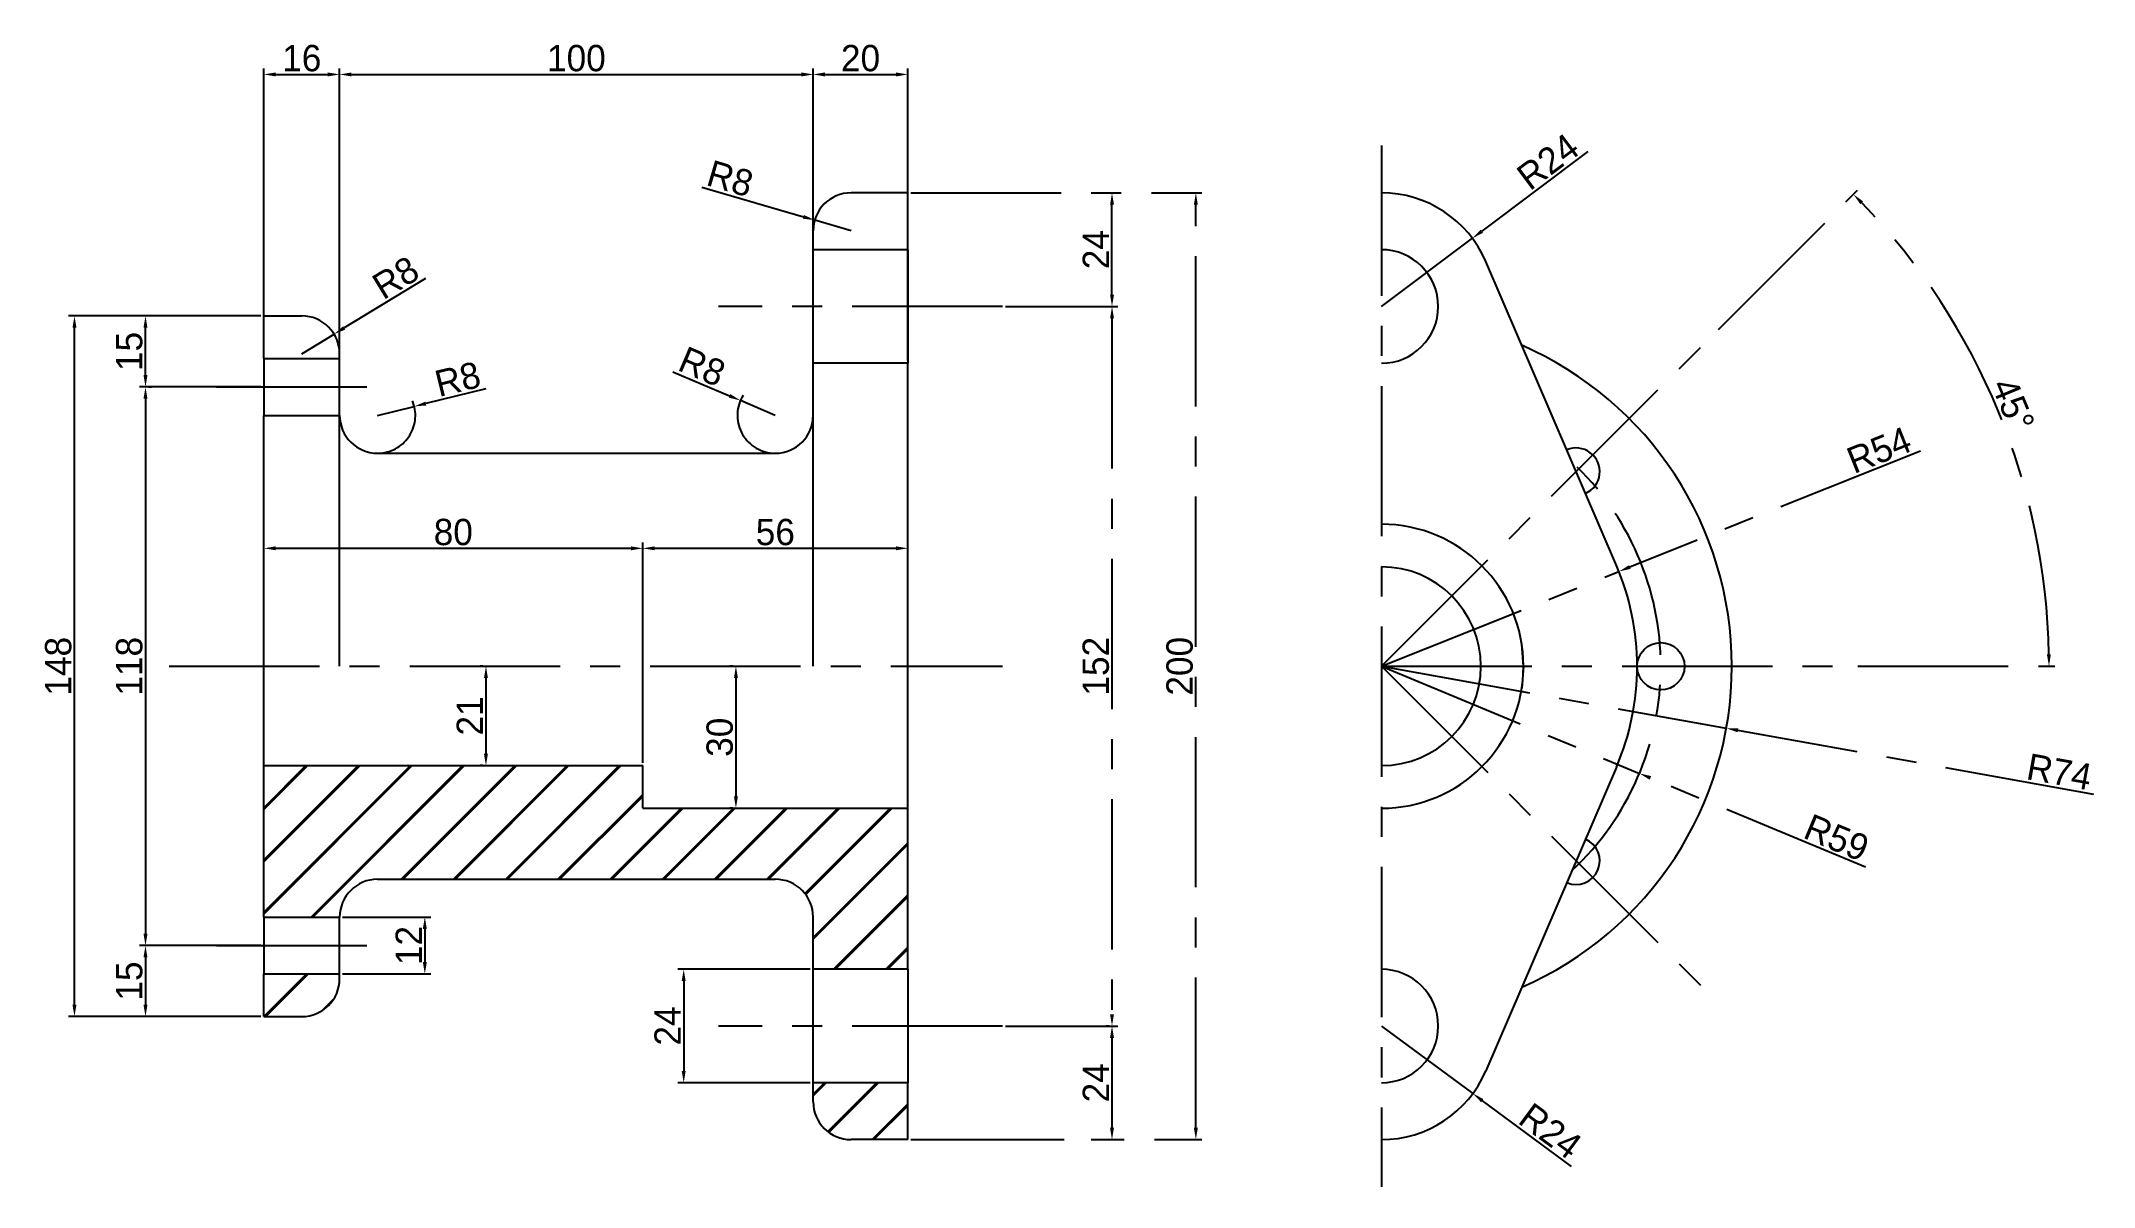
# Model space of a CAD drawing. Header units: millimetres. Extents: x 3 to 436, y 14 to 256.
import ezdxf

# ---------------------------------------------------------------- set-up
doc = ezdxf.new("R2010")
doc.units = ezdxf.units.MM
doc.linetypes.add('CENTER', pattern=[50.8, 31.75, -6.35, 6.35, -6.35])
doc.layers.add('Layer1', color=10, linetype='CENTER')
doc.dimstyles.new('ISO-25', dxfattribs={"dimtxt": 5.56, "dimasz": 2.5, "dimexe": 1.25, "dimexo": 0.625, "dimtad": 1, "dimtxsty": 'Standard', "dimcen": 2.5, "dimclrd": 6, "dimclre": 6, "dimclrt": 6, "dimadec": 0, "dimazin": 0, "dimtfac": 1, "dimtmove": 0, "dimatfit": 3, "dimfxl": 1, "dimarcsym": 0})

# ---------------------------------------------------------------- blocks, each defined once
blk = doc.blocks.new('*D2')
at = {"color": 6, "lineweight": -2}
for p, q in [((49.38, 198), (8.75, 198)), ((10, 52.5), (10, 195.5)), ((49.38, 50), (8.75, 50))]:
    blk.add_line(p, q, dxfattribs=at)
at = {"color": 6}
for points in [[(9.58, 195.5), (10.42, 195.5), (10, 198)], [(9.58, 52.5), (10.42, 52.5), (10, 50)]]:
    blk.add_solid(points, dxfattribs=at)
at = {"layer": 'Defpoints', "color": 0}
for p in [(10, 198), (50, 198), (50, 50)]:
    blk.add_point(p, dxfattribs=at)
at = {"color": 6, "insert": (6.59, 124), "char_height": 5.56, "attachment_point": 5, "rotation": 90}
blk.add_mtext('148', dxfattribs=at)
blk = doc.blocks.new('*D7')
at = {"color": 6, "lineweight": -2}
for p, q in [((49.38, 65), (23.75, 65)), ((25, 62.5), (25, 52.5)), ((49.38, 50), (23.75, 50))]:
    blk.add_line(p, q, dxfattribs=at)
at = {"color": 6}
for points in [[(24.58, 62.5), (25.42, 62.5), (25, 65)], [(24.58, 52.5), (25.42, 52.5), (25, 50)]]:
    blk.add_solid(points, dxfattribs=at)
at = {"layer": 'Defpoints', "color": 0}
for p in [(50, 65), (25, 50), (50, 50)]:
    blk.add_point(p, dxfattribs=at)
at = {"color": 6, "insert": (21.59, 57.5), "char_height": 5.56, "attachment_point": 5, "rotation": 90}
blk.add_mtext('15', dxfattribs=at)
blk = doc.blocks.new('*D8')
at = {"color": 6, "lineweight": -2}
for p, q in [((49.38, 198), (23.75, 198)), ((25, 185.5), (25, 195.5)), ((49.38, 183), (23.75, 183))]:
    blk.add_line(p, q, dxfattribs=at)
at = {"color": 6}
for points in [[(24.58, 195.5), (25.42, 195.5), (25, 198)], [(24.58, 185.5), (25.42, 185.5), (25, 183)]]:
    blk.add_solid(points, dxfattribs=at)
at = {"layer": 'Defpoints', "color": 0}
for p in [(25, 198), (50, 198), (50, 183)]:
    blk.add_point(p, dxfattribs=at)
at = {"color": 6, "insert": (21.59, 190.5), "char_height": 5.56, "attachment_point": 5, "rotation": 90}
blk.add_mtext('15', dxfattribs=at)
blk = doc.blocks.new('*D9')
at = {"color": 6, "lineweight": -2}
for p, q in [((25.62, 183), (26.25, 183)), ((25, 180.5), (25, 67.5)), ((24.38, 65), (23.75, 65))]:
    blk.add_line(p, q, dxfattribs=at)
at = {"color": 6}
for points in [[(24.58, 180.5), (25.42, 180.5), (25, 183)], [(24.58, 67.5), (25.42, 67.5), (25, 65)]]:
    blk.add_solid(points, dxfattribs=at)
at = {"layer": 'Defpoints', "color": 0}
for p in [(25, 183), (25, 65), (25, 65)]:
    blk.add_point(p, dxfattribs=at)
at = {"color": 6, "insert": (21.59, 124), "char_height": 5.56, "attachment_point": 5, "rotation": 90}
blk.add_mtext('118', dxfattribs=at)
blk = doc.blocks.new('*D10')
at = {"color": 6, "lineweight": -2}
for p, q in [((96.27, 124), (95.65, 124)), ((96.9, 121.5), (96.9, 105.5)), ((96.27, 103), (95.65, 103))]:
    blk.add_line(p, q, dxfattribs=at)
at = {"color": 6}
for points in [[(96.48, 121.5), (97.31, 121.5), (96.9, 124)], [(96.48, 105.5), (97.31, 105.5), (96.9, 103)]]:
    blk.add_solid(points, dxfattribs=at)
at = {"layer": 'Defpoints', "color": 0}
for p in [(96.9, 124), (96.9, 103), (96.9, 103)]:
    blk.add_point(p, dxfattribs=at)
at = {"color": 6, "insert": (93.49, 113.5), "char_height": 5.56, "attachment_point": 5, "rotation": 90}
blk.add_mtext('21', dxfattribs=at)
blk = doc.blocks.new('*D11')
at = {"color": 6, "lineweight": -2}
for p, q in [((149.06, 124), (148.43, 124)), ((149.68, 121.5), (149.68, 96.5)), ((149.06, 94), (148.43, 94))]:
    blk.add_line(p, q, dxfattribs=at)
at = {"color": 6}
for points in [[(149.27, 121.5), (150.1, 121.5), (149.68, 124)], [(149.27, 96.5), (150.1, 96.5), (149.68, 94)]]:
    blk.add_solid(points, dxfattribs=at)
at = {"layer": 'Defpoints', "color": 0}
for p in [(149.68, 124), (149.68, 94), (149.68, 94)]:
    blk.add_point(p, dxfattribs=at)
at = {"color": 6, "insert": (146.28, 109), "char_height": 5.56, "attachment_point": 5, "rotation": 90}
blk.add_mtext('30', dxfattribs=at)
blk = doc.blocks.new('*D12')
at = {"color": 6, "lineweight": -2}
for p, q in [((50, 142.29), (50, 150.16)), ((52.5, 148.91), (127.5, 148.91)), ((130, 103.62), (130, 150.16))]:
    blk.add_line(p, q, dxfattribs=at)
at = {"color": 6}
for points in [[(52.5, 149.33), (52.5, 148.5), (50, 148.91)], [(127.5, 149.33), (127.5, 148.5), (130, 148.91)]]:
    blk.add_solid(points, dxfattribs=at)
at = {"layer": 'Defpoints', "color": 0}
for p in [(130, 148.91), (50, 141.67), (130, 103)]:
    blk.add_point(p, dxfattribs=at)
at = {"color": 6, "insert": (90, 152.32), "char_height": 5.56, "attachment_point": 5}
blk.add_mtext('80', dxfattribs=at)
blk = doc.blocks.new('*D13')
at = {"color": 6, "lineweight": -2}
for p, q in [((130, 103.62), (130, 150.16)), ((132.5, 148.91), (183.5, 148.91)), ((186, 103.62), (186, 150.16))]:
    blk.add_line(p, q, dxfattribs=at)
at = {"color": 6}
for points in [[(132.5, 149.33), (132.5, 148.5), (130, 148.91)], [(183.5, 149.33), (183.5, 148.5), (186, 148.91)]]:
    blk.add_solid(points, dxfattribs=at)
at = {"layer": 'Defpoints', "color": 0}
for p in [(186, 148.91), (130, 103), (186, 103)]:
    blk.add_point(p, dxfattribs=at)
at = {"color": 6, "insert": (158, 152.32), "char_height": 5.56, "attachment_point": 5}
blk.add_mtext('56', dxfattribs=at)
blk = doc.blocks.new('*D14')
at = {"color": 6, "lineweight": -2}
for p, q in [((50, 189.62), (50, 250.27)), ((52.5, 249.02), (63.5, 249.02)), ((66, 189.62), (66, 250.27))]:
    blk.add_line(p, q, dxfattribs=at)
at = {"color": 6}
for points in [[(52.5, 249.44), (52.5, 248.6), (50, 249.02)], [(63.5, 249.44), (63.5, 248.6), (66, 249.02)]]:
    blk.add_solid(points, dxfattribs=at)
at = {"layer": 'Defpoints', "color": 0}
for p in [(66, 249.02), (50, 189), (66, 189)]:
    blk.add_point(p, dxfattribs=at)
at = {"color": 6, "insert": (58, 252.43), "char_height": 5.56, "attachment_point": 5}
blk.add_mtext('16', dxfattribs=at)
blk = doc.blocks.new('*D15')
at = {"color": 6, "lineweight": -2}
for p, q in [((66, 177.56), (66, 250.27)), ((68.5, 249.02), (163.5, 249.02)), ((166, 177.62), (166, 250.27))]:
    blk.add_line(p, q, dxfattribs=at)
at = {"color": 6}
for points in [[(68.5, 249.44), (68.5, 248.6), (66, 249.02)], [(163.5, 249.44), (163.5, 248.6), (166, 249.02)]]:
    blk.add_solid(points, dxfattribs=at)
at = {"layer": 'Defpoints', "color": 0}
for p in [(166, 249.02), (66, 176.93), (166, 177)]:
    blk.add_point(p, dxfattribs=at)
at = {"color": 6, "insert": (116, 252.43), "char_height": 5.56, "attachment_point": 5}
blk.add_mtext('100', dxfattribs=at)
blk = doc.blocks.new('*D16')
at = {"color": 6, "lineweight": -2}
for p, q in [((166, 188.62), (166, 250.27)), ((168.5, 249.02), (183.5, 249.02)), ((186, 188.62), (186, 250.27))]:
    blk.add_line(p, q, dxfattribs=at)
at = {"color": 6}
for points in [[(168.5, 249.44), (168.5, 248.6), (166, 249.02)], [(183.5, 249.44), (183.5, 248.6), (186, 249.02)]]:
    blk.add_solid(points, dxfattribs=at)
at = {"layer": 'Defpoints', "color": 0}
for p in [(186, 249.02), (166, 188), (186, 188)]:
    blk.add_point(p, dxfattribs=at)
at = {"color": 6, "insert": (176, 252.43), "char_height": 5.56, "attachment_point": 5}
blk.add_mtext('20', dxfattribs=at)
blk = doc.blocks.new('*D17')
at = {"color": 6, "lineweight": -2}
for p, q in [((66.62, 71), (85.24, 71)), ((83.99, 68.5), (83.99, 61.5)), ((66.62, 59), (85.24, 59))]:
    blk.add_line(p, q, dxfattribs=at)
at = {"color": 6}
for points in [[(83.57, 68.5), (84.41, 68.5), (83.99, 71)], [(83.57, 61.5), (84.41, 61.5), (83.99, 59)]]:
    blk.add_solid(points, dxfattribs=at)
at = {"layer": 'Defpoints', "color": 0}
for p in [(66, 71), (66, 59), (83.99, 59)]:
    blk.add_point(p, dxfattribs=at)
at = {"color": 6, "insert": (80.59, 65), "char_height": 5.56, "attachment_point": 5, "rotation": 90}
blk.add_mtext('12', dxfattribs=at)
blk = doc.blocks.new('*D18')
at = {"color": 6, "lineweight": -2}
for p, q in [((165.38, 60), (137.41, 60)), ((138.66, 57.5), (138.66, 38.5)), ((165.38, 36), (137.41, 36))]:
    blk.add_line(p, q, dxfattribs=at)
at = {"color": 6}
for points in [[(138.24, 57.5), (139.07, 57.5), (138.66, 60)], [(138.24, 38.5), (139.07, 38.5), (138.66, 36)]]:
    blk.add_solid(points, dxfattribs=at)
at = {"layer": 'Defpoints', "color": 0}
for p in [(166, 60), (138.66, 36), (166, 36)]:
    blk.add_point(p, dxfattribs=at)
at = {"color": 6, "insert": (135.25, 48), "char_height": 5.56, "attachment_point": 5, "rotation": 90}
blk.add_mtext('24', dxfattribs=at)
blk = doc.blocks.new('*D19')
at = {"layer": 'Defpoints', "color": 0}
for p in [(206, 200), (206, 48), (229.1, 48)]:
    blk.add_point(p, dxfattribs=at)
at = {"layer": 'Layer1', "color": 6, "lineweight": -2}
for p, q in [((206.62, 200), (230.35, 200)), ((229.1, 197.5), (229.1, 50.5)), ((206.62, 48), (230.35, 48))]:
    blk.add_line(p, q, dxfattribs=at)
at = {"layer": 'Layer1', "color": 6}
for points in [[(228.69, 197.5), (229.52, 197.5), (229.1, 200)], [(228.69, 50.5), (229.52, 50.5), (229.1, 48)]]:
    blk.add_solid(points, dxfattribs=at)
at = {"layer": 'Layer1', "color": 6, "insert": (225.7, 124), "char_height": 5.56, "attachment_point": 5, "rotation": 90}
blk.add_mtext('152', dxfattribs=at)
blk = doc.blocks.new('*D20')
at = {"layer": 'Defpoints', "color": 0}
for p in [(186, 224), (229.1, 224), (229.1, 200)]:
    blk.add_point(p, dxfattribs=at)
at = {"layer": 'Layer1', "color": 6, "lineweight": -2}
for p, q in [((186.62, 224), (230.35, 224)), ((229.1, 202.5), (229.1, 221.5)), ((229.73, 200), (230.35, 200))]:
    blk.add_line(p, q, dxfattribs=at)
at = {"layer": 'Layer1', "color": 6}
for points in [[(228.69, 221.5), (229.52, 221.5), (229.1, 224)], [(228.69, 202.5), (229.52, 202.5), (229.1, 200)]]:
    blk.add_solid(points, dxfattribs=at)
at = {"layer": 'Layer1', "color": 6, "insert": (225.7, 212), "char_height": 5.56, "attachment_point": 5, "rotation": 90}
blk.add_mtext('24', dxfattribs=at)
blk = doc.blocks.new('*D21')
at = {"layer": 'Defpoints', "color": 0}
for p in [(229.1, 48), (186, 24), (229.1, 24)]:
    blk.add_point(p, dxfattribs=at)
at = {"layer": 'Layer1', "color": 6, "lineweight": -2}
for p, q in [((228.48, 48), (227.85, 48)), ((229.1, 45.5), (229.1, 26.5)), ((186.62, 24), (230.35, 24))]:
    blk.add_line(p, q, dxfattribs=at)
at = {"layer": 'Layer1', "color": 6}
for points in [[(228.69, 45.5), (229.52, 45.5), (229.1, 48)], [(228.69, 26.5), (229.52, 26.5), (229.1, 24)]]:
    blk.add_solid(points, dxfattribs=at)
at = {"layer": 'Layer1', "color": 6, "insert": (225.7, 36), "char_height": 5.56, "attachment_point": 5, "rotation": 90}
blk.add_mtext('24', dxfattribs=at)
blk = doc.blocks.new('*D22')
at = {"layer": 'Defpoints', "color": 0}
for p in [(186, 224), (246.81, 224), (186.62, 24)]:
    blk.add_point(p, dxfattribs=at)
at = {"layer": 'Layer1', "color": 6, "lineweight": -2}
for p, q in [((186.62, 224), (248.06, 224)), ((246.81, 26.5), (246.81, 221.5)), ((187.25, 24), (248.06, 24))]:
    blk.add_line(p, q, dxfattribs=at)
at = {"layer": 'Layer1', "color": 6}
for points in [[(246.39, 221.5), (247.23, 221.5), (246.81, 224)], [(246.39, 26.5), (247.23, 26.5), (246.81, 24)]]:
    blk.add_solid(points, dxfattribs=at)
at = {"layer": 'Layer1', "color": 6, "insert": (243.4, 124), "char_height": 5.56, "attachment_point": 5, "rotation": 90}
blk.add_mtext('200', dxfattribs=at)
blk = doc.blocks.new('*D23')
at = {"layer": 'Defpoints', "color": 0}
for p in [(64.83, 194.16), (58, 190)]:
    blk.add_point(p, dxfattribs=at)
at = {"layer": 'Layer1', "color": 6, "lineweight": -2}
for p, q in [((84.1, 205.9), (66.97, 195.46)), ((58, 190), (64.83, 194.16))]:
    blk.add_line(p, q, dxfattribs=at)
at = {"layer": 'Layer1', "color": 6}
blk.add_solid([(66.75, 195.82), (67.18, 195.11), (64.83, 194.16)], dxfattribs=at)
at = {"layer": 'Layer1', "color": 6, "insert": (77.84, 206.08), "char_height": 5.56, "attachment_point": 5, "rotation": 31.3551}
blk.add_mtext('R8', dxfattribs=at)
blk = doc.blocks.new('*D24')
at = {"layer": 'Defpoints', "color": 0}
for p in [(81.77, 178.9), (74, 177)]:
    blk.add_point(p, dxfattribs=at)
at = {"layer": 'Layer1', "color": 6, "lineweight": -2}
for p, q in [((96.84, 182.58), (84.2, 179.49)), ((74, 177), (81.77, 178.9))]:
    blk.add_line(p, q, dxfattribs=at)
blk.add_arc((74, 177), 8, 274.4762, 22.6793, dxfattribs=at)
at = {"layer": 'Layer1', "color": 6}
blk.add_solid([(84.1, 179.9), (84.3, 179.09), (81.77, 178.9)], dxfattribs=at)
at = {"layer": 'Layer1', "color": 6, "insert": (90.93, 184.64), "char_height": 5.56, "attachment_point": 5, "rotation": 13.7269}
blk.add_mtext('R8', dxfattribs=at)
blk = doc.blocks.new('*D25')
at = {"layer": 'Defpoints', "color": 0}
for p in [(150.64, 180.14), (158, 177)]:
    blk.add_point(p, dxfattribs=at)
at = {"layer": 'Layer1', "color": 6, "lineweight": -2}
for p, q in [((136.37, 186.23), (148.34, 181.12)), ((158, 177), (150.64, 180.14))]:
    blk.add_line(p, q, dxfattribs=at)
blk.add_arc((158, 177), 8, 147.9474, 265.5238, dxfattribs=at)
at = {"layer": 'Layer1', "color": 6}
blk.add_solid([(148.51, 181.5), (148.18, 180.74), (150.64, 180.14)], dxfattribs=at)
at = {"layer": 'Layer1', "color": 6, "insert": (142.54, 187.3), "char_height": 5.56, "attachment_point": 5, "rotation": 336.8999}
blk.add_mtext('R8', dxfattribs=at)
blk = doc.blocks.new('*D26')
at = {"layer": 'Defpoints', "color": 0}
for p in [(166.32, 218.24), (174, 216)]:
    blk.add_point(p, dxfattribs=at)
at = {"layer": 'Layer1', "color": 6, "lineweight": -2}
for p, q in [((142.47, 225.21), (163.92, 218.94)), ((174, 216), (166.32, 218.24))]:
    blk.add_line(p, q, dxfattribs=at)
at = {"layer": 'Layer1', "color": 6}
blk.add_solid([(164.04, 219.34), (163.8, 218.54), (166.32, 218.24)], dxfattribs=at)
at = {"layer": 'Layer1', "color": 6, "insert": (148.47, 227), "char_height": 5.56, "attachment_point": 5, "rotation": 343.7183}
blk.add_mtext('R8', dxfattribs=at)
blk = doc.blocks.new('*D27')
at = {"layer": 'Defpoints', "color": 0}
for p in [(305.2, 214.4), (286, 200)]:
    blk.add_point(p, dxfattribs=at)
at = {"layer": 'Layer1', "color": 6, "lineweight": -2}
for p, q in [((329.61, 232.71), (307.2, 215.9)), ((286, 200), (305.2, 214.4))]:
    blk.add_line(p, q, dxfattribs=at)
at = {"layer": 'Layer1', "color": 6}
blk.add_solid([(306.95, 216.23), (307.45, 215.57), (305.2, 214.4)], dxfattribs=at)
at = {"layer": 'Layer1', "color": 6, "insert": (321.14, 230.61), "char_height": 5.56, "attachment_point": 5, "rotation": 36.8735}
blk.add_mtext('R24', dxfattribs=at)
blk = doc.blocks.new('*D28')
at = {"layer": 'Defpoints', "color": 0}
for p in [(286, 48), (305.29, 33.73)]:
    blk.add_point(p, dxfattribs=at)
at = {"layer": 'Layer1', "color": 6, "lineweight": -2}
for p, q in [((286, 48), (305.29, 33.73)), ((326.12, 18.31), (307.3, 32.24))]:
    blk.add_line(p, q, dxfattribs=at)
at = {"layer": 'Layer1', "color": 6}
blk.add_solid([(307.55, 32.57), (307.06, 31.9), (305.29, 33.73)], dxfattribs=at)
at = {"layer": 'Layer1', "color": 6, "insert": (321.69, 25.83), "char_height": 5.56, "attachment_point": 5, "rotation": 323.5026}
blk.add_mtext('R24', dxfattribs=at)
blk = doc.blocks.new('*D29')
at = {"layer": 'Defpoints', "color": 0}
for p in [(286, 124), (340.49, 101.37)]:
    blk.add_point(p, dxfattribs=at)
at = {"layer": 'Layer1', "color": 6, "lineweight": -2}
for p, q in [((286, 124), (340.49, 101.37)), ((388.23, 81.54), (342.8, 100.41))]:
    blk.add_line(p, q, dxfattribs=at)
at = {"layer": 'Layer1', "color": 6}
blk.add_solid([(342.96, 100.79), (342.64, 100.02), (340.49, 101.37)], dxfattribs=at)
at = {"layer": 'Layer1', "color": 6, "insert": (382.11, 87.77), "char_height": 5.56, "attachment_point": 5, "rotation": 337.4435}
blk.add_mtext('R59', dxfattribs=at)
blk = doc.blocks.new('*D30')
at = {"layer": 'Defpoints', "color": 0}
for p in [(336.15, 144.03), (286, 124)]:
    blk.add_point(p, dxfattribs=at)
at = {"layer": 'Layer1', "color": 6, "lineweight": -2}
for p, q in [((399.82, 169.47), (338.47, 144.96)), ((286, 124), (336.15, 144.03))]:
    blk.add_line(p, q, dxfattribs=at)
at = {"layer": 'Layer1', "color": 6}
blk.add_solid([(338.31, 145.35), (338.62, 144.57), (336.15, 144.03)], dxfattribs=at)
at = {"layer": 'Layer1', "color": 6, "insert": (391.09, 169.65), "char_height": 5.56, "attachment_point": 5, "rotation": 21.774}
blk.add_mtext('R54', dxfattribs=at)
blk = doc.blocks.new('*D31')
at = {"layer": 'Defpoints', "color": 0}
for p in [(356.71, 194.71), (422.16, 160.48), (286, 124), (286, 124), (386, 124)]:
    blk.add_point(p, dxfattribs=at)
at = {"layer": 'Layer1', "color": 6, "lineweight": -2}
for p, q in [((357.15, 195.15), (386.56, 224.56)), ((386.62, 124), (428.22, 124))]:
    blk.add_line(p, q, dxfattribs=at)
blk.add_arc((286, 124), 140.97, 1.0161, 43.9839, dxfattribs=at)
at = {"layer": 'Layer1', "color": 6}
for points in [[(387.13, 221.6), (387.73, 222.19), (385.68, 223.68)], [(427.36, 126.5), (426.53, 126.5), (426.97, 124)]]:
    blk.add_solid(points, dxfattribs=at)
at = {"layer": 'Layer1', "color": 6, "insert": (419.38, 179.25), "char_height": 5.56, "attachment_point": 5, "rotation": 292.5}
blk.add_mtext('45°', dxfattribs=at)
blk = doc.blocks.new('*D32')
at = {"layer": 'Defpoints', "color": 0}
for p in [(286, 124), (358.83, 110.9)]:
    blk.add_point(p, dxfattribs=at)
at = {"layer": 'Layer1', "color": 6, "lineweight": -2}
for p, q in [((286, 124), (358.83, 110.9)), ((436.46, 96.93), (361.29, 110.45))]:
    blk.add_line(p, q, dxfattribs=at)
at = {"layer": 'Layer1', "color": 6}
blk.add_solid([(361.37, 110.86), (361.22, 110.04), (358.83, 110.9)], dxfattribs=at)
at = {"layer": 'Layer1', "color": 6, "insert": (429.15, 101.71), "char_height": 5.56, "attachment_point": 5, "rotation": 349.8011}
blk.add_mtext('R74', dxfattribs=at)

msp = doc.modelspace()

# ---------------------------------------------------------------- hatches: boundary and pattern name
h = msp.add_hatch()
h.set_pattern_fill('JIS_LC_8', color=256, style=0)
h.paths.add_polyline_path([(186, 94), (130, 94), (130, 103), (50, 103), (50, 71), (66, 71, -0.4142136), (74, 79), (158, 79, -0.4142136), (166, 71), (166, 60), (186, 60)])
h.paths.add_polyline_path([(186, 36), (166, 36), (166, 32, 0.4142136), (174, 24), (186, 24)])
h.paths.add_polyline_path([(66, 58), (66, 59), (50, 59), (50, 50), (58, 50, 0.4142136)])

# ---------------------------------------------------------------- linework, layer by layer
for p, q in [((186, 224), (174, 224)), ((186, 212), (186, 224)), ((166, 124), (166, 216)), ((186, 212), (166, 212)), ((186, 212), (186, 188)), ((335.615, 145.316), (308.051, 209.474)), ((50, 198), (58, 198)), ((50, 189), (50, 198)), ((50, 189), (65.746, 189)), ((50, 189), (50, 177)), ((66, 124), (66, 190)), ((186, 188), (166, 188)), ((186, 60), (186, 188)), ((50, 71), (50, 177)), ((50, 177), (66, 177)), ((74, 169), (158, 169)), ((316, 124), (315.637, 128.651)), ((316, 124), (315.637, 119.349)), ((50, 103), (130, 103)), ((130, 94), (130, 103)), ((335.615, 102.684), (308.051, 38.526)), ((130, 94), (186, 94)), ((74, 79), (158, 79)), ((50, 71), (66, 71)), ((50, 71), (50, 59)), ((66, 59), (66, 71)), ((166, 32), (166, 71)), ((50, 50), (50, 59)), ((50, 59), (66, 59)), ((66, 58), (66, 59)), ((186, 60), (166, 60)), ((186, 60), (186, 36)), ((50, 50), (58, 50)), ((186, 36), (166, 36)), ((186, 24), (186, 36)), ((186, 24), (174, 24))]:
    msp.add_line(p, q)
msp.add_circle((345, 124), 5)
for centre, radius, start, end in [((174, 216), 8, 90, 180), ((286, 200), 24, 23.24956, 90), ((286, 200), 12, 270, 90), ((58, 190), 8, 0, 90), ((286, 124), 74, 293.61418, 66.38582), ((74, 177), 8, 180, 270), ((158, 177), 8, 270, 0), ((327.111, 165.111), 5, 293.24956, 113.24956), ((286, 124), 30, 270, 90), ((286, 124), 21, 270, 90), ((286, 124), 54, 336.75044, 23.24956), ((327.111, 82.889), 5, 246.75044, 66.75044), ((74, 71), 8, 90, 180), ((158, 71), 8, 0, 90), ((58, 58), 8, 270, 0), ((286, 48), 12, 270, 90), ((286, 48), 24, 270, 336.75044), ((174, 32), 8, 180, 270)]:
    msp.add_arc(centre, radius, start, end)
at = {"layer": 'Layer1'}
for p, q in [((286, 234), (286, 14)), ((206, 200), (146, 200)), ((286, 124), (356.711, 194.711)), ((40, 183), (76, 183)), ((30, 124), (206, 124)), ((286, 124), (356.711, 53.289)), ((286, 124), (386, 124)), ((40, 65), (76, 65)), ((206, 48), (146, 48))]:
    msp.add_line(p, q, dxfattribs=at)
msp.add_arc((286, 124), 59, 312.9923, 47.0077, dxfattribs=at)

# ---------------------------------------------------------------- dimensions: what is measured, and where the dimension line sits
for base, p1, p2, picture, middle in [((66, 249.021), (50, 189), (66, 189), '*D14', (58, 252.426)), ((166, 249.021), (66, 176.933), (166, 177), '*D15', (116, 252.426)), ((186, 249.021), (166, 188), (186, 188), '*D16', (176, 252.426)), ((130, 148.914), (50, 141.668), (130, 103), '*D12', (90, 152.319)), ((186, 148.914), (130, 103), (186, 103), '*D13', (158, 152.319))]:
    dim = msp.add_linear_dim(base=base, p1=p1, p2=p2, dimstyle='ISO-25')
    dim.commit()
    dim.dimension.update_dxf_attribs({"geometry": picture, "text_midpoint": middle})
for base, p1, p2, picture, middle in [((10, 198), (50, 50), (50, 198), '*D2', (6.595, 124)), ((25, 198), (50, 183), (50, 198), '*D8', (21.595, 190.5)), ((25, 65), (25, 183), (25, 65), '*D9', (21.595, 124)), ((96.897, 103), (96.897, 124), (96.897, 103), '*D10', (93.492, 113.5)), ((149.684, 94), (149.684, 124), (149.684, 94), '*D11', (146.279, 109)), ((83.991, 59), (66, 71), (66, 59), '*D17', (80.586, 65)), ((25, 50), (50, 65), (50, 50), '*D7', (21.595, 57.5)), ((138.657, 36), (166, 60), (166, 36), '*D18', (135.252, 48))]:
    dim = msp.add_linear_dim(base=base, p1=p1, p2=p2, angle=90, dimstyle='ISO-25')
    dim.commit()
    dim.dimension.update_dxf_attribs({"geometry": picture, "text_midpoint": middle})
for center, mpoint, picture, middle in [((286, 200), (305.199, 214.401), '*D27', (323.179, 227.888)), ((174, 216), (166.321, 218.243), '*D26', (147.515, 223.736)), ((58, 190), (64.832, 194.163), '*D23', (79.612, 203.169)), ((286, 124), (336.147, 144.031), '*D30', (392.356, 166.483)), ((286, 124), (340.487, 101.368), '*D29', (380.805, 84.621)), ((286, 124), (358.831, 110.897), '*D32', (428.55, 98.354)), ((286, 48), (305.293, 33.725), '*D28', (319.66, 23.095))]:
    dim = msp.add_radius_dim(center=center, mpoint=mpoint, dimstyle='ISO-25', dxfattribs=at)
    dim.commit()
    dim.dimension.update_dxf_attribs({"geometry": picture, "text_midpoint": middle, "dimtype": 164})
for base, p1, p2, picture, middle in [((229.103, 224), (229.103, 200), (186, 224), '*D20', (225.698, 212)), ((246.81, 224), (186.625, 24), (186, 224), '*D22', (243.405, 124)), ((229.103, 48), (206, 200), (206, 48), '*D19', (225.698, 124)), ((229.103, 24), (229.103, 48), (186, 24), '*D21', (225.698, 36))]:
    dim = msp.add_linear_dim(base=base, p1=p1, p2=p2, angle=90, dimstyle='ISO-25', dxfattribs=at)
    dim.commit()
    dim.dimension.update_dxf_attribs({"geometry": picture, "text_midpoint": middle})
dim = msp.add_angular_dim_2l(base=(422.163, 160.485), line1=((286, 124), (386, 124)), line2=((286, 124), (356.711, 194.711)), dimstyle='ISO-25', dxfattribs=at)
dim.commit()
dim.dimension.update_dxf_attribs({"geometry": '*D31', "text_midpoint": (419.382, 179.248)})
for center, mpoint, picture, middle in [((158, 177), (150.641, 180.139), '*D25', (142.542, 187.295)), ((74, 177), (81.772, 178.898), '*D24', (90.929, 184.64))]:
    dim = msp.add_radius_dim(center=center, mpoint=mpoint, dimstyle='ISO-25', dxfattribs=at)
    dim.commit()
    dim.dimension.update_dxf_attribs({"geometry": picture, "text_midpoint": middle})

doc.saveas('drawing.dxf')
